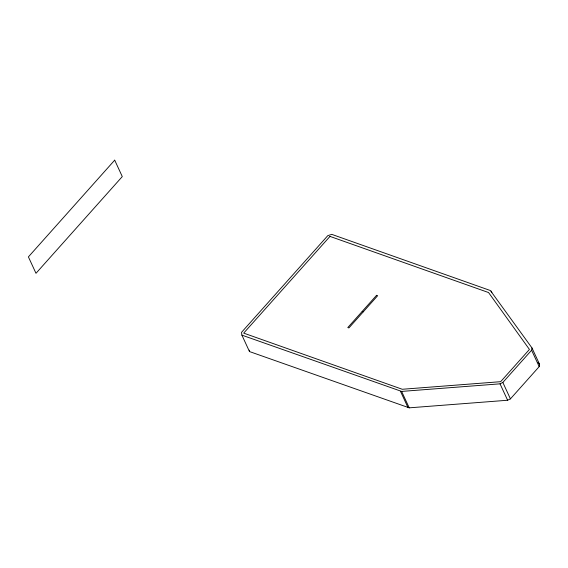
<?xml version="1.0" encoding="UTF-8"?>
<svg xmlns="http://www.w3.org/2000/svg" width="568" height="568" viewBox="0 0 568 568"><rect width="100%" height="100%" fill="white"/><g stroke="black" fill="none" stroke-linecap="round" stroke-linejoin="round"><path stroke-width="0.85" d="M241.897 335.134L401.633 391.416L500.032 383.833L502.843 382.456L531.605 350.215L532.01 347.985L490.361 290.532L331.79 234.378L327.814 235.628L241.521 332.351L241.897 335.134L249.48 351.556L409.223 407.838L507.622 400.248L510.426 398.871L539.195 366.63L539.6 364.4L532.01 347.985M362.185 311.434L363.271 311.825M538.045 362.242L539.6 364.4M531.605 350.215L539.195 366.63M491.15 291.086L491.867 292.648M502.843 382.456L510.426 398.871M500.032 383.833L507.622 400.248M401.633 391.416L409.223 407.838M400.468 391.288L408.058 407.703M249.295 350.165L249.48 351.556M114.693 160.162L28.4 256.892L35.99 273.307L122.283 176.584L114.693 160.162M329.987 236.394L243.693 333.118L402.272 389.272L500.664 381.682L529.433 349.441L488.565 292.541L329.987 236.394M376.57 295.317L347.801 327.558L348.894 327.942L377.656 295.701L376.57 295.317"/></g></svg>
